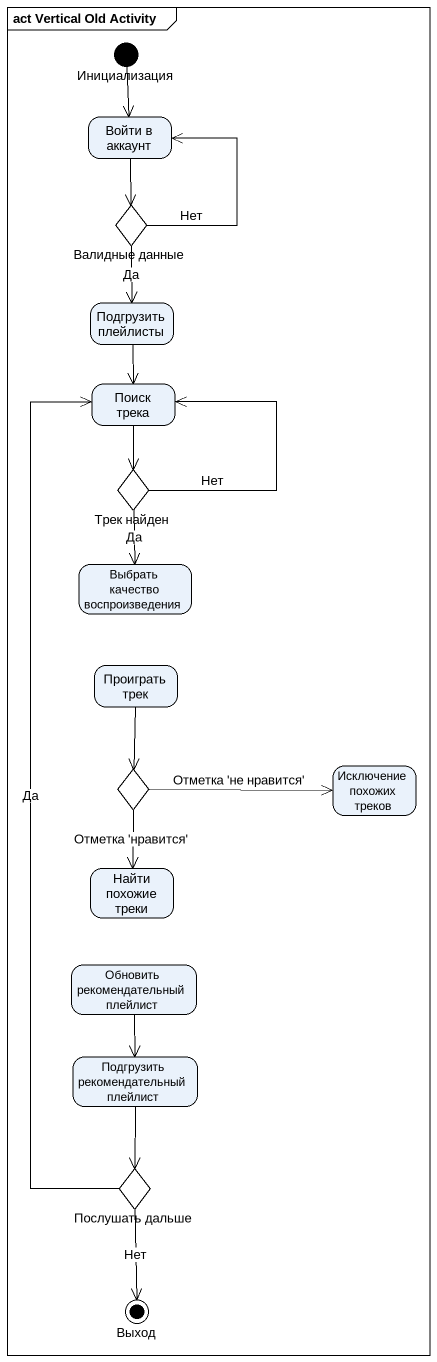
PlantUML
@startuml
mainframe act Vertical Old Activity
hide empty description
state Инициализация <<start>>
state "Войти в аккаунт" as Войти_в_аккаунт
state "Валидные данные" as Валидные_данные <<choice>>
state "Подгрузить плейлисты" as Подгрузить_плейлисты
state "Поиск трека" as Поиск_трека
state "Трек найден" as Трек_найден <<choice>>
state "Выбрать качество воспроизведения" as Выбрать_качество
state "Проиграть трек" as Проиграть_трек
state choice1 <<choice>>
state "Исключение похожих треков" as Исключение_похожих_треков
state "Найти похожие треки" as Найти_похожие_треки
state "Обновить рекомендательный плейлист" as Обновить_рекомендательный
state "Подгрузить рекомендательный плейлист" as Подгрузить_рекомендательный
state "Послушать дальше" as Послушать_дальше <<choice>>
state Выход <<end>>
Инициализация --> Войти_в_аккаунт
Войти_в_аккаунт --> Валидные_данные
Валидные_данные -up-> Войти_в_аккаунт : Нет
Валидные_данные --> Подгрузить_плейлисты : Да
Подгрузить_плейлисты --> Поиск_трека
Поиск_трека --> Трек_найден
Трек_найден -up-> Поиск_трека : Нет
Трек_найден --> Выбрать_качество : Да
Проиграть_трек --> choice1
choice1 -right-> Исключение_похожих_треков : Отметка 'не нравится'
choice1 --> Найти_похожие_треки : Отметка 'нравится'
Обновить_рекомендательный --> Подгрузить_рекомендательный
Подгрузить_рекомендательный --> Послушать_дальше
Послушать_дальше -up-> Поиск_трека : Да
Послушать_дальше --> Выход : Нет
@enduml
